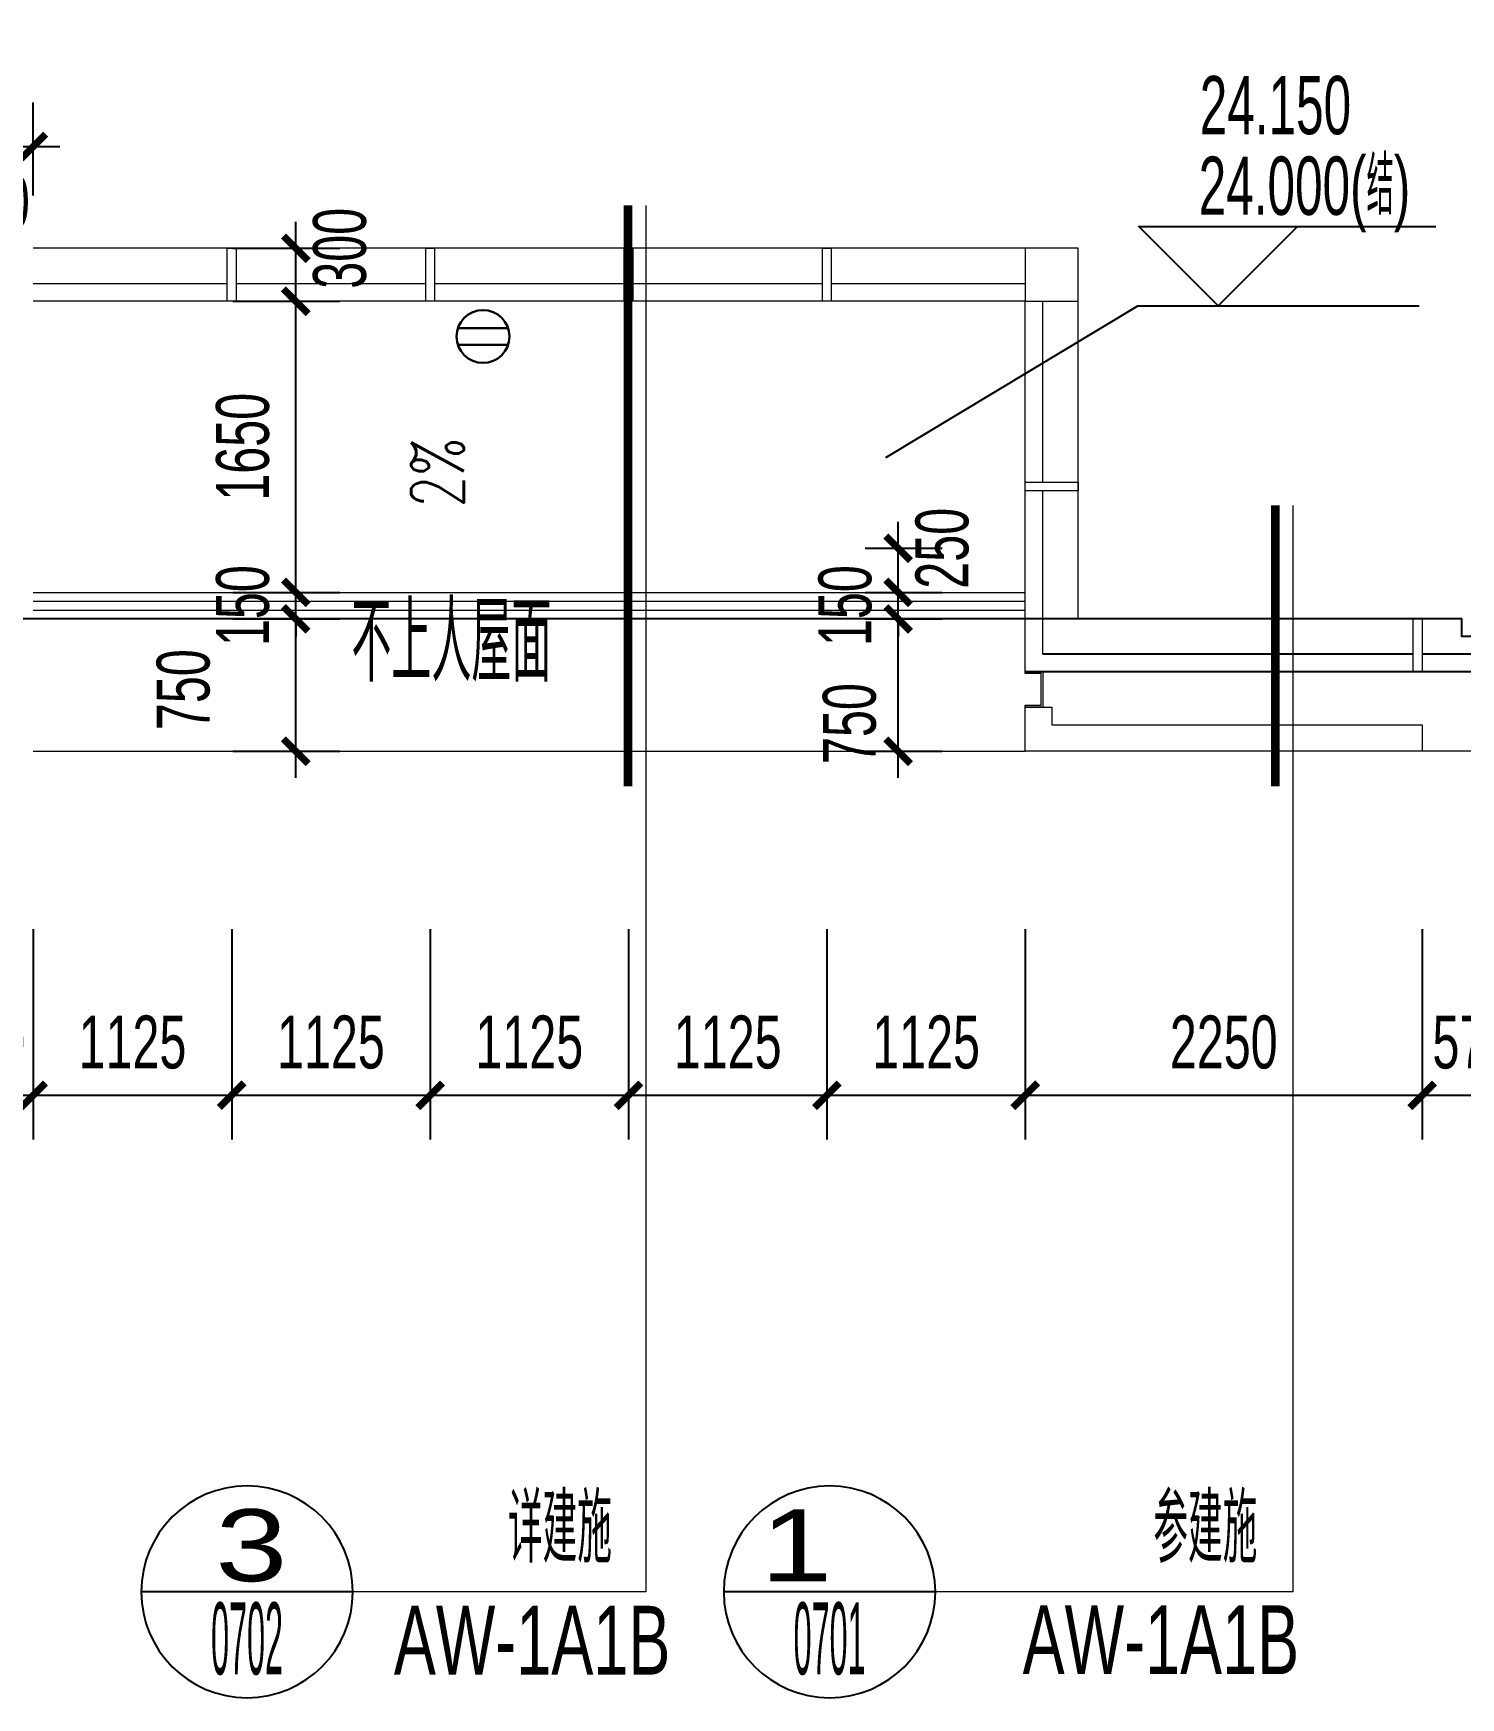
# Model space of a CAD drawing. Header units: millimetres. Extents: x 285006 to 3037698, y -2820855 to 192241.
# Drawn here: x 1031083 to 1039176, y -2819569 to -2810136 of the extents above; entities that cross this region are included whole.
import ezdxf
from ezdxf.enums import TextEntityAlignment as Align
from ezdxf.xclip import XClip

# ---------------------------------------------------------------- set-up
doc = ezdxf.new("R2010")
doc.units = ezdxf.units.MM
doc.header["$XCLIPFRAME"] = 2
doc.header["$PDMODE"] = 35
doc.header["$PDSIZE"] = -0.1
for name, color, linetype in [('___', 4, 'Continuous'), ('索引-1A1B-6F1$0$$0$PUB_SYMB_TEXT', 7, 'Continuous'), ('索引-1A1B-6F1$0$PUB_SYMB_TEXT', 7, 'Continuous')]:
    doc.layers.add(name, color=color, linetype=linetype)
for name, color, linetype, lineweight in [('DIM-1B-6F$0$A-ANNO-DIMS', 73, 'Continuous', 18), ('EXWALL-1B-6F$0$A-FLOR-UNDR', 11, 'Continuous', 18), ('EXWALL-1B-6F$0$A-SECT-MOLD1', 1, 'Continuous', 15), ('EXWALL-1B-6F$0$A-WALL-GLAZ', 142, 'Continuous', 18), ('EXWALL-1B-6F$0$A-WALL-STON', 31, 'Continuous', 18), ('IDEN-1AB-6F$0$A-ANNO-LEVL', 130, 'Continuous', 25), ('IDEN-1AB-6F$0$A-ANNO-TEXT', 7, 'Continuous', 25), ('IDEN-1AB-6F$0$A-FLOR-STRS', 13, 'Continuous', 18), ('IDEN-1AB-6F$0$A-ROOM-IDEN', 7, 'Continuous', 25), ('P-1B-屋面雨水斗（6层）$0$0LL-1', 50, 'Continuous', 30), ('WALL-1A1B-6F$0$A-FLOR-UNDR', 11, 'Continuous', 18), ('索引-1A1B-6F1$0$$0$A-ANNO-BREA', 13, 'Continuous', 18), ('索引-1A1B-6F1$0$$0$A-ANNO-SYMB', 4, 'Continuous', 25), ('索引-1A1B-6F1$0$$0$A-ANNO-TEXT', 7, 'Continuous', 25), ('索引-1A1B-6F1$0$A-ANNO-BREA', 13, 'Continuous', 18), ('索引-1A1B-6F1$0$A-ANNO-SYMB', 4, 'Continuous', 25), ('索引-1A1B-6F1$0$A-ANNO-TEXT', 7, 'Continuous', 25)]:
    doc.layers.add(name, color=color, linetype=linetype, lineweight=lineweight)
doc.styles.add('CCD_DIM', font='archs.shx', dxfattribs={"width": 0.7})
doc.styles.add('DIM-1B-6F$0$HYGB2014', font='hygbsz.shx', dxfattribs={"width": 0.7, "bigfont": 'hygbhz.shx'})
doc.styles.add('DIM-1B-6F$0$HYGB2014_T3', font='hygbsz.shx', dxfattribs={"width": 0.7, "bigfont": 'hygbhz.shx'})
doc.styles.add('IDEN-1AB-6F$0$_TCH_DIM', font='SIMPLEX', dxfattribs={"bigfont": 'GBCBIG'})
doc.styles.add('IDEN-1AB-6F$0$HYGB2014', font='hygbsz.shx', dxfattribs={"width": 0.7, "bigfont": 'hygbhz.shx'})
doc.styles.add('索引-1A1B-6F1$0$$0$COMP', font='COMPLEX.shx', dxfattribs={"bigfont": 'hztxt'})
doc.styles.add('索引-1A1B-6F1$0$$0$HYGB2014', font='hygbsz.shx', dxfattribs={"width": 0.7, "bigfont": 'hygbhz.shx'})
doc.styles.add('索引-1A1B-6F1$0$COMP', font='COMPLEX.shx', dxfattribs={"bigfont": 'hztxt'})
doc.styles.add('索引-1A1B-6F1$0$HYGB2014', font='hygbsz.shx', dxfattribs={"width": 0.7, "bigfont": 'hygbhz.shx'})
doc.dimstyles.new('DIM-1B-6F$0$DIMN', dxfattribs={"dimtxt": 300, "dimasz": 100, "dimexe": 250, "dimexo": 300, "dimgap": 0, "dimtad": 0, "dimdec": 0, "dimzin": 0, "dimdsep": 46, "dimtxsty": 'DIM-1B-6F$0$HYGB2014', "dimblk": 'DIM-1B-6F$0$_archtick', "dimcen": 0.09, "dimdle": 150, "dimclrt": 7, "dimazin": 0, "dimtfac": 1, "dimtdec": 0, "dimtix": 1, "dimtmove": 2, "dimatfit": 3, "dimfxl": 1, "dimtvp": 1, "dimtolj": 1, "dimtzin": 0, "dimarcsym": 0})
doc.dimstyles.new('DIM-1B-6F$0$DIMN$TCH&&100', dxfattribs={"dimtxt": 300, "dimasz": 100, "dimexe": 250, "dimexo": 300, "dimgap": 0, "dimtad": 0, "dimdec": 0, "dimzin": 0, "dimdsep": 46, "dimtxsty": 'DIM-1B-6F$0$HYGB2014_T3', "dimblk": 'DIM-1B-6F$0$_archtick', "dimcen": 0.09, "dimdle": 150, "dimclrt": 7, "dimazin": 0, "dimtfac": 1, "dimtdec": 0, "dimtix": 1, "dimtmove": 2, "dimatfit": 3, "dimfxl": 100, "dimtvp": 1, "dimtolj": 1, "dimtzin": 0, "dimarcsym": 0})

# ---------------------------------------------------------------- blocks, each defined once
blk = doc.blocks.new('结构留洞-1#AB-6F')
at = {"layer": 'Defpoints'}
blk.add_lwpolyline([(111050, -400), (102752.5, -400), (102752.5, -500), (102050, -500), (102050, -400), (93750, -400), (93750, -500), (93050, -500), (93050, -400), (84750, -400), (84750, -500), (84050, -500), (84050, -400), (75750, -400), (75750, -500), (75050, -500), (75050, -400), (66600, -400)], dxfattribs=at)
blk = doc.blocks.new('EXWALL-1B-6F')
at = {"layer": 'EXWALL-1B-6F$0$A-FLOR-UNDR'}
blk.add_lwpolyline([(98388935, 18746822.1), (98388935, 18746572.1), (98358310, 18746572.1)], dxfattribs=at)
at = {"layer": 'EXWALL-1B-6F$0$A-SECT-MOLD1'}
blk.add_lwpolyline([(98358310, 18746832.1), (98358400, 18746832.1), (98358400, 18747012.1), (98358310, 18747012.1), (98358310, 18747022.1), (98358410, 18747022.1), (98358410, 18746822.1), (98358310, 18746822.1)], close=True, dxfattribs=at)
at = {"layer": 'EXWALL-1B-6F$0$A-WALL-GLAZ'}
for p, q in [((98352685, 18749222.1), (98353785, 18749222.1)), ((98353835, 18749222.1), (98354910, 18749222.1)), ((98354960, 18749222.1), (98356035, 18749222.1)), ((98356085, 18749222.1), (98357160, 18749222.1)), ((98357210, 18749222.1), (98358310, 18749222.1)), ((98358310, 18747022.1), (98358310, 18749122.1)), ((98358410, 18748097.1), (98358410, 18749122.1)), ((98358610, 18747322.1), (98358610, 18749122.1)), ((98358410, 18747122.1), (98358410, 18748047.1)), ((98358610, 18747322.1), (98360772.5, 18747322.1))]:
    blk.add_line(p, q, dxfattribs=at)
at = {"layer": 'EXWALL-1B-6F$0$A-WALL-GLAZ', "lineweight": -3}
for p, q in [((98360510, 18747122.1), (98358410, 18747122.1)), ((98361685, 18747122.1), (98360560, 18747122.1)), ((98388635, 18747022.1), (98358310, 18747022.1))]:
    blk.add_line(p, q, dxfattribs=at)
at = {"layer": 'EXWALL-1B-6F$0$A-WALL-GLAZ'}
for points in [[(98358310, 18749422.1), (98352685, 18749422.1)], [(98358310, 18749122.1), (98352685, 18749122.1)]]:
    blk.add_lwpolyline(points, dxfattribs=at)
for points in [[(98353835, 18749122.1), (98353785, 18749122.1), (98353785, 18749422.1), (98353835, 18749422.1)], [(98354960, 18749122.1), (98354910, 18749122.1), (98354910, 18749422.1), (98354960, 18749422.1)], [(98356085, 18749122.1), (98356035, 18749122.1), (98356035, 18749422.1), (98356085, 18749422.1)], [(98357210, 18749122.1), (98357160, 18749122.1), (98357160, 18749422.1), (98357210, 18749422.1)], [(98358610, 18749122.1), (98358610, 18749422.1), (98358310, 18749422.1), (98358310, 18749122.1)], [(98358610, 18748097.1), (98358610, 18748047.1), (98358310, 18748047.1), (98358310, 18748097.1)], [(98360560, 18747022.1), (98360510, 18747022.1), (98360510, 18747322.1), (98360560, 18747322.1)]]:
    blk.add_lwpolyline(points, close=True, dxfattribs=at)
at = {"layer": 'EXWALL-1B-6F$0$A-WALL-STON'}
blk.add_line((98358460, 18746722.1), (98360560, 18746722.1), dxfattribs=at)
for points in [[(98360560, 18746722.1), (98360560, 18746572.1), (98358310, 18746572.1), (98358310, 18746822.1)], [(98358310, 18746822.1), (98358460, 18746822.1), (98358460, 18746722.1)]]:
    blk.add_lwpolyline(points, dxfattribs=at)
blk = doc.blocks.new('DIM-1B-6F$0$_archtick')
at = {"const_width": 0.4}
blk.add_lwpolyline([(-0.7, -0.7), (0.7, 0.7)], dxfattribs=at)
blk = doc.blocks.new('*D1507')
at = {"layer": 'Defpoints', "color": 0, "transparency": 16777216}
for p in [(1035500, -2813454.7), (1035986.8, -2813454.7), (1035500, -2814204.7)]:
    blk.add_point(p, dxfattribs=at)
at = {"layer": 'DIM-1B-6F$0$A-ANNO-DIMS', "color": 0, "lineweight": -2, "transparency": 16777216}
for p, q in [((1035986.8, -2814354.7), (1035986.8, -2813304.7)), ((1035800, -2813454.7), (1036236.8, -2813454.7)), ((1035800, -2814204.7), (1036236.8, -2814204.7))]:
    blk.add_line(p, q, dxfattribs=at)
at = {"layer": 'DIM-1B-6F$0$A-ANNO-DIMS', "color": 0, "lineweight": -2, "transparency": 16777216, "xscale": 100, "yscale": 100, "zscale": 100}
for p, rotation in [((1035986.8, -2813454.7), 90), ((1035986.8, -2814204.7), 270)]:
    blk.add_blockref('DIM-1B-6F$0$_archtick', p, dxfattribs=dict(at, rotation=rotation))
at = {"layer": 'DIM-1B-6F$0$A-ANNO-DIMS', "color": 7, "transparency": 16777216, "insert": (1035711.8, -2814048), "char_height": 300, "attachment_point": 5, "rotation": 90, "style": 'DIM-1B-6F$0$HYGB2014'}
blk.add_mtext('\\A1;750', dxfattribs=at)
blk = doc.blocks.new('*D1508')
at = {"layer": 'Defpoints', "color": 0, "transparency": 16777216}
for p in [(1035500, -2813304.7), (1035986.8, -2813304.7), (1035500, -2813454.7)]:
    blk.add_point(p, dxfattribs=at)
at = {"layer": 'DIM-1B-6F$0$A-ANNO-DIMS', "color": 0, "lineweight": -2, "transparency": 16777216}
for p, q in [((1035986.8, -2813304.7), (1035986.8, -2813204.7)), ((1035800, -2813304.7), (1036236.8, -2813304.7)), ((1035986.8, -2813454.7), (1035986.8, -2813304.7)), ((1035800, -2813454.7), (1036236.8, -2813454.7)), ((1035986.8, -2813454.7), (1035986.8, -2813554.7))]:
    blk.add_line(p, q, dxfattribs=at)
at = {"layer": 'DIM-1B-6F$0$A-ANNO-DIMS', "color": 0, "lineweight": -2, "transparency": 16777216, "xscale": 100, "yscale": 100, "zscale": 100}
for p, rotation in [((1035986.8, -2813304.7), 270), ((1035986.8, -2813454.7), 90)]:
    blk.add_blockref('DIM-1B-6F$0$_archtick', p, dxfattribs=dict(at, rotation=rotation))
at = {"layer": 'DIM-1B-6F$0$A-ANNO-DIMS', "color": 7, "transparency": 16777216, "insert": (1035686.8, -2813379.7), "char_height": 300, "attachment_point": 5, "rotation": 90, "style": 'DIM-1B-6F$0$HYGB2014'}
blk.add_mtext('\\A1;150', dxfattribs=at)
blk = doc.blocks.new('*D1509')
at = {"layer": 'Defpoints', "color": 0, "transparency": 16777216}
for p in [(1035500, -2813054.7), (1035986.8, -2813054.7), (1035500, -2813304.7)]:
    blk.add_point(p, dxfattribs=at)
at = {"layer": 'DIM-1B-6F$0$A-ANNO-DIMS', "color": 0, "lineweight": -2, "transparency": 16777216}
for p, q in [((1035986.8, -2813454.7), (1035986.8, -2812904.7)), ((1035800, -2813054.7), (1036236.8, -2813054.7)), ((1035800, -2813304.7), (1036236.8, -2813304.7))]:
    blk.add_line(p, q, dxfattribs=at)
at = {"layer": 'DIM-1B-6F$0$A-ANNO-DIMS', "color": 0, "lineweight": -2, "transparency": 16777216, "xscale": 100, "yscale": 100, "zscale": 100}
for p, rotation in [((1035986.8, -2813054.7), 90), ((1035986.8, -2813304.7), 270)]:
    blk.add_blockref('DIM-1B-6F$0$_archtick', p, dxfattribs=dict(at, rotation=rotation))
at = {"layer": 'DIM-1B-6F$0$A-ANNO-DIMS', "color": 7, "transparency": 16777216, "insert": (1036236.8, -2813054.7), "char_height": 300, "attachment_point": 5, "rotation": 90, "style": 'DIM-1B-6F$0$HYGB2014'}
blk.add_mtext('\\A1;250', dxfattribs=at)
blk = doc.blocks.new('*D1527')
at = {"layer": 'Defpoints', "color": 0, "transparency": 16777216}
for p in [(1030532.7, -2814913.1), (1031082.7, -2814913.1), (1031082.7, -2816154.7)]:
    blk.add_point(p, dxfattribs=at)
at = {"layer": 'DIM-1B-6F$0$A-ANNO-DIMS', "color": 0, "lineweight": -2, "transparency": 16777216}
for p, q in [((1030532.7, -2815213.1), (1030532.7, -2816404.7)), ((1031082.7, -2815213.1), (1031082.7, -2816404.7)), ((1030382.7, -2816154.7), (1031232.7, -2816154.7))]:
    blk.add_line(p, q, dxfattribs=at)
at = {"layer": 'DIM-1B-6F$0$A-ANNO-DIMS', "color": 0, "lineweight": -2, "transparency": 16777216, "xscale": 100, "yscale": 100, "zscale": 100, "rotation": 180}
blk.add_blockref('DIM-1B-6F$0$_archtick', (1030532.7, -2816154.7), dxfattribs=at)
at = {"layer": 'DIM-1B-6F$0$A-ANNO-DIMS', "color": 0, "lineweight": -2, "transparency": 16777216, "xscale": 100, "yscale": 100, "zscale": 100}
blk.add_blockref('DIM-1B-6F$0$_archtick', (1031082.7, -2816154.7), dxfattribs=at)
at = {"layer": 'DIM-1B-6F$0$A-ANNO-DIMS', "color": 7, "transparency": 16777216, "insert": (1030807.7, -2815854.7), "char_height": 300, "attachment_point": 5, "style": 'DIM-1B-6F$0$HYGB2014'}
blk.add_mtext('\\A1;550', dxfattribs=at)
blk = doc.blocks.new('*D1528')
at = {"layer": 'Defpoints', "color": 0, "transparency": 16777216}
for p in [(1036707.7, -2814913.1), (1038957.7, -2814913.1), (1038957.7, -2816154.7)]:
    blk.add_point(p, dxfattribs=at)
at = {"layer": 'DIM-1B-6F$0$A-ANNO-DIMS', "color": 0, "lineweight": -2, "transparency": 16777216}
for p, q in [((1036707.7, -2815213.1), (1036707.7, -2816404.7)), ((1038957.7, -2815213.1), (1038957.7, -2816404.7)), ((1036557.7, -2816154.7), (1039107.7, -2816154.7))]:
    blk.add_line(p, q, dxfattribs=at)
at = {"layer": 'DIM-1B-6F$0$A-ANNO-DIMS', "color": 0, "lineweight": -2, "transparency": 16777216, "xscale": 100, "yscale": 100, "zscale": 100, "rotation": 180}
blk.add_blockref('DIM-1B-6F$0$_archtick', (1036707.7, -2816154.7), dxfattribs=at)
at = {"layer": 'DIM-1B-6F$0$A-ANNO-DIMS', "color": 0, "lineweight": -2, "transparency": 16777216, "xscale": 100, "yscale": 100, "zscale": 100}
blk.add_blockref('DIM-1B-6F$0$_archtick', (1038957.7, -2816154.7), dxfattribs=at)
at = {"layer": 'DIM-1B-6F$0$A-ANNO-DIMS', "color": 7, "transparency": 16777216, "insert": (1037832.7, -2815854.7), "char_height": 300, "attachment_point": 5, "style": 'DIM-1B-6F$0$HYGB2014'}
blk.add_mtext('\\A1;2250', dxfattribs=at)
blk = doc.blocks.new('*D1529')
at = {"layer": 'Defpoints', "color": 0, "transparency": 16777216}
for p in [(1038957.7, -2814913.1), (1039532.7, -2814913.1), (1039532.7, -2816154.7)]:
    blk.add_point(p, dxfattribs=at)
at = {"layer": 'DIM-1B-6F$0$A-ANNO-DIMS', "color": 0, "lineweight": -2, "transparency": 16777216}
for p, q in [((1038957.7, -2815213.1), (1038957.7, -2816404.7)), ((1039532.7, -2815213.1), (1039532.7, -2816404.7)), ((1038807.7, -2816154.7), (1039682.7, -2816154.7))]:
    blk.add_line(p, q, dxfattribs=at)
at = {"layer": 'DIM-1B-6F$0$A-ANNO-DIMS', "color": 0, "lineweight": -2, "transparency": 16777216, "xscale": 100, "yscale": 100, "zscale": 100, "rotation": 180}
blk.add_blockref('DIM-1B-6F$0$_archtick', (1038957.7, -2816154.7), dxfattribs=at)
at = {"layer": 'DIM-1B-6F$0$A-ANNO-DIMS', "color": 0, "lineweight": -2, "transparency": 16777216, "xscale": 100, "yscale": 100, "zscale": 100}
blk.add_blockref('DIM-1B-6F$0$_archtick', (1039532.7, -2816154.7), dxfattribs=at)
at = {"layer": 'DIM-1B-6F$0$A-ANNO-DIMS', "color": 7, "transparency": 16777216, "insert": (1039245.2, -2815854.7), "char_height": 300, "attachment_point": 5, "style": 'DIM-1B-6F$0$HYGB2014'}
blk.add_mtext('\\A1;575', dxfattribs=at)
blk = doc.blocks.new('CCD_Dimension_Tick')
at = {"color": 0, "linetype": 'ByBlock'}
for p, q in [((-1.091, 0), (0, 0)), ((0, 0), (1.091, 0))]:
    blk.add_line(p, q, dxfattribs=at)
at = {"color": 0, "linetype": 'Continuous', "const_width": 0.608}
blk.add_lwpolyline([(-0.61, -0.61), (0.61, 0.61)], dxfattribs=at)
blk = doc.blocks.new('*D1549')
at = {"layer": '___', "color": 44, "lineweight": -2, "transparency": 16777216}
for p, q in [((858778.8, -1074646.6), (858778.8, -1074958.5)), ((859505.8, -1074646.6), (859505.8, -1074958.5)), ((858878.8, -1074808.5), (859405.8, -1074808.5))]:
    blk.add_line(p, q, dxfattribs=at)
at = {"layer": 'Defpoints', "color": 0, "transparency": 16777216}
for p in [(858778.8, -1074496.6, 0), (859505.8, -1074496.6, 0), (859505.8, -1074808.5), (1058082.7, -2814913.1), (1059207.7, -2814913.1), (1059207.7, -2816154.7)]:
    blk.add_point(p, dxfattribs=at)
at = {"layer": 'DIM-1B-6F$0$A-ANNO-DIMS', "color": 0, "lineweight": -2, "transparency": 16777216}
for p, q in [((1058082.7, -2815213.1), (1058082.7, -2816404.7)), ((1059207.7, -2815213.1), (1059207.7, -2816404.7)), ((1057932.7, -2816154.7), (1059357.7, -2816154.7))]:
    blk.add_line(p, q, dxfattribs=at)
at = {"layer": '___', "color": 44, "lineweight": -2, "transparency": 16777216, "xscale": 100, "yscale": 100, "zscale": 100}
for p, rotation in [((858778.8, -1074808.5), 180.0002028373054), ((859505.8, -1074808.5), 0.0002028373054437641)]:
    blk.add_blockref('CCD_Dimension_Tick', p, dxfattribs=dict(at, rotation=rotation))
at = {"layer": 'DIM-1B-6F$0$A-ANNO-DIMS', "color": 0, "lineweight": -2, "transparency": 16777216, "xscale": 100, "yscale": 100, "zscale": 100, "rotation": 180}
blk.add_blockref('DIM-1B-6F$0$_archtick', (1058082.7, -2816154.7), dxfattribs=at)
at = {"layer": 'DIM-1B-6F$0$A-ANNO-DIMS', "color": 0, "lineweight": -2, "transparency": 16777216, "xscale": 100, "yscale": 100, "zscale": 100}
blk.add_blockref('DIM-1B-6F$0$_archtick', (1059207.7, -2816154.7), dxfattribs=at)
at = {"layer": '___', "color": 50, "transparency": 16777216, "insert": (859142.3, -1074673.5), "char_height": 150, "attachment_point": 5, "rotation": 0.0002, "style": 'CCD_DIM'}
blk.add_mtext('\\A1;725', dxfattribs=at)
at = {"layer": 'DIM-1B-6F$0$A-ANNO-DIMS', "color": 7, "transparency": 16777216, "insert": (1058645.2, -2815854.7), "char_height": 300, "attachment_point": 5, "style": 'DIM-1B-6F$0$HYGB2014'}
blk.add_mtext('\\A1;1125', dxfattribs=at)
blk = doc.blocks.new('*D1550')
at = {"layer": '___', "color": 44, "lineweight": -2, "transparency": 16777216}
for p, q in [((854266.3, -1074646.6), (854266.3, -1075059.3)), ((856570.5, -1074646.6), (856570.5, -1075059.3)), ((856470.5, -1074909.3), (854366.3, -1074909.3))]:
    blk.add_line(p, q, dxfattribs=at)
at = {"layer": 'Defpoints', "color": 0, "transparency": 16777216}
for p in [(854266.3, -1074496.6, 0), (856570.5, -1074496.6, 0), (854266.3, -1074909.3), (1059207.7, -2814913.1), (1060332.7, -2814913.1), (1060332.7, -2816154.7)]:
    blk.add_point(p, dxfattribs=at)
at = {"layer": 'DIM-1B-6F$0$A-ANNO-DIMS', "color": 0, "lineweight": -2, "transparency": 16777216}
for p, q in [((1059207.7, -2815213.1), (1059207.7, -2816404.7)), ((1060332.7, -2815213.1), (1060332.7, -2816404.7)), ((1059057.7, -2816154.7), (1060482.7, -2816154.7))]:
    blk.add_line(p, q, dxfattribs=at)
at = {"layer": '___', "color": 44, "lineweight": -2, "transparency": 16777216, "xscale": 100, "yscale": 100, "zscale": 100, "rotation": 180}
blk.add_blockref('CCD_Dimension_Tick', (854266.3, -1074909.3), dxfattribs=at)
at = {"layer": '___', "color": 44, "lineweight": -2, "transparency": 16777216, "xscale": 100, "yscale": 100, "zscale": 100}
blk.add_blockref('CCD_Dimension_Tick', (856570.5, -1074909.3), dxfattribs=at)
at = {"layer": 'DIM-1B-6F$0$A-ANNO-DIMS', "color": 0, "lineweight": -2, "transparency": 16777216, "xscale": 100, "yscale": 100, "zscale": 100, "rotation": 180}
blk.add_blockref('DIM-1B-6F$0$_archtick', (1059207.7, -2816154.7), dxfattribs=at)
at = {"layer": 'DIM-1B-6F$0$A-ANNO-DIMS', "color": 0, "lineweight": -2, "transparency": 16777216, "xscale": 100, "yscale": 100, "zscale": 100}
blk.add_blockref('DIM-1B-6F$0$_archtick', (1060332.7, -2816154.7), dxfattribs=at)
at = {"layer": '___', "color": 50, "transparency": 16777216, "insert": (855418.4, -1074774.3), "char_height": 150, "attachment_point": 5, "style": 'CCD_DIM'}
blk.add_mtext('\\A1;2305', dxfattribs=at)
at = {"layer": 'DIM-1B-6F$0$A-ANNO-DIMS', "color": 7, "transparency": 16777216, "insert": (1059770.2, -2815854.7), "char_height": 300, "attachment_point": 5, "style": 'DIM-1B-6F$0$HYGB2014'}
blk.add_mtext('\\A1;1125', dxfattribs=at)
blk = doc.blocks.new('*D1551')
at = {"layer": '___', "color": 44, "lineweight": -2, "transparency": 16777216}
for p, q in [((855943.4, -1074646.6), (855943.4, -1074804.1)), ((856043.4, -1074654.1), (856470.5, -1074654.1)), ((856570.5, -1074646.6), (856570.5, -1074804.1))]:
    blk.add_line(p, q, dxfattribs=at)
at = {"layer": 'Defpoints', "color": 0, "transparency": 16777216}
for p in [(855943.4, -1074496.6, 0), (856570.5, -1074496.6, 0), (856570.5, -1074654.1), (1060332.7, -2814913.1), (1061457.7, -2814913.1), (1061457.7, -2816154.7)]:
    blk.add_point(p, dxfattribs=at)
at = {"layer": 'DIM-1B-6F$0$A-ANNO-DIMS', "color": 0, "lineweight": -2, "transparency": 16777216}
for p, q in [((1060332.7, -2815213.1), (1060332.7, -2816404.7)), ((1061457.7, -2815213.1), (1061457.7, -2816404.7)), ((1060182.7, -2816154.7), (1061607.7, -2816154.7))]:
    blk.add_line(p, q, dxfattribs=at)
at = {"layer": '___', "color": 44, "lineweight": -2, "transparency": 16777216, "xscale": 100, "yscale": 100, "zscale": 100, "rotation": 180}
blk.add_blockref('CCD_Dimension_Tick', (855943.4, -1074654.1), dxfattribs=at)
at = {"layer": '___', "color": 44, "lineweight": -2, "transparency": 16777216, "xscale": 100, "yscale": 100, "zscale": 100}
blk.add_blockref('CCD_Dimension_Tick', (856570.5, -1074654.1), dxfattribs=at)
at = {"layer": 'DIM-1B-6F$0$A-ANNO-DIMS', "color": 0, "lineweight": -2, "transparency": 16777216, "xscale": 100, "yscale": 100, "zscale": 100, "rotation": 180}
blk.add_blockref('DIM-1B-6F$0$_archtick', (1060332.7, -2816154.7), dxfattribs=at)
at = {"layer": 'DIM-1B-6F$0$A-ANNO-DIMS', "color": 0, "lineweight": -2, "transparency": 16777216, "xscale": 100, "yscale": 100, "zscale": 100}
blk.add_blockref('DIM-1B-6F$0$_archtick', (1061457.7, -2816154.7), dxfattribs=at)
at = {"layer": '___', "color": 50, "transparency": 16777216, "insert": (856256.9, -1074519.1), "char_height": 150, "attachment_point": 5, "style": 'CCD_DIM'}
blk.add_mtext('\\A1;625', dxfattribs=at)
at = {"layer": 'DIM-1B-6F$0$A-ANNO-DIMS', "color": 7, "transparency": 16777216, "insert": (1060895.2, -2815854.7), "char_height": 300, "attachment_point": 5, "style": 'DIM-1B-6F$0$HYGB2014'}
blk.add_mtext('\\A1;1125', dxfattribs=at)
blk = doc.blocks.new('*D1432')
at = {"layer": 'Defpoints', "color": 0, "transparency": 16777216}
for p in [(1031915.1, -2811654.7), (1032571.1, -2811654.7), (1031915.1, -2813304.7)]:
    blk.add_point(p, dxfattribs=at)
at = {"layer": 'DIM-1B-6F$0$A-ANNO-DIMS', "color": 0, "lineweight": -2, "transparency": 16777216}
for p, q in [((1032571.1, -2813454.7), (1032571.1, -2811504.7)), ((1032215.1, -2811654.7), (1032821.1, -2811654.7)), ((1032215.1, -2813304.7), (1032821.1, -2813304.7))]:
    blk.add_line(p, q, dxfattribs=at)
at = {"layer": 'DIM-1B-6F$0$A-ANNO-DIMS', "color": 0, "lineweight": -2, "transparency": 16777216, "xscale": 100, "yscale": 100, "zscale": 100}
for p, rotation in [((1032571.1, -2811654.7), 90), ((1032571.1, -2813304.7), 270)]:
    blk.add_blockref('DIM-1B-6F$0$_archtick', p, dxfattribs=dict(at, rotation=rotation))
at = {"layer": 'DIM-1B-6F$0$A-ANNO-DIMS', "color": 7, "transparency": 16777216, "insert": (1032271.1, -2812479.7), "char_height": 300, "attachment_point": 5, "rotation": 90, "style": 'DIM-1B-6F$0$HYGB2014'}
blk.add_mtext('\\A1;1650', dxfattribs=at)
blk = doc.blocks.new('*D1433')
at = {"layer": 'Defpoints', "color": 0, "transparency": 16777216}
for p in [(1031915.1, -2811354.7), (1032571.1, -2811354.7), (1031915.1, -2811654.7)]:
    blk.add_point(p, dxfattribs=at)
at = {"layer": 'DIM-1B-6F$0$A-ANNO-DIMS', "color": 0, "lineweight": -2, "transparency": 16777216}
for p, q in [((1032571.1, -2811804.7), (1032571.1, -2811204.7)), ((1032215.1, -2811354.7), (1032821.1, -2811354.7)), ((1032215.1, -2811654.7), (1032821.1, -2811654.7))]:
    blk.add_line(p, q, dxfattribs=at)
at = {"layer": 'DIM-1B-6F$0$A-ANNO-DIMS', "color": 0, "lineweight": -2, "transparency": 16777216, "xscale": 100, "yscale": 100, "zscale": 100}
for p, rotation in [((1032571.1, -2811354.7), 90), ((1032571.1, -2811654.7), 270)]:
    blk.add_blockref('DIM-1B-6F$0$_archtick', p, dxfattribs=dict(at, rotation=rotation))
at = {"layer": 'DIM-1B-6F$0$A-ANNO-DIMS', "color": 7, "transparency": 16777216, "insert": (1032821.1, -2811354.7), "char_height": 300, "attachment_point": 5, "rotation": 90, "style": 'DIM-1B-6F$0$HYGB2014'}
blk.add_mtext('\\A1;300', dxfattribs=at)
blk = doc.blocks.new('*D1434')
at = {"layer": 'Defpoints', "color": 0, "transparency": 16777216}
for p in [(1031082.7, -2810777.6), (1030782.7, -2811354.7), (1031082.7, -2811354.7)]:
    blk.add_point(p, dxfattribs=at)
at = {"layer": 'DIM-1B-6F$0$A-ANNO-DIMS', "color": 0, "lineweight": -2, "transparency": 16777216}
for p, q in [((1030782.7, -2811054.7), (1030782.7, -2810527.6)), ((1031082.7, -2811054.7), (1031082.7, -2810527.6)), ((1030632.7, -2810777.6), (1031232.7, -2810777.6))]:
    blk.add_line(p, q, dxfattribs=at)
at = {"layer": 'DIM-1B-6F$0$A-ANNO-DIMS', "color": 0, "lineweight": -2, "transparency": 16777216, "xscale": 100, "yscale": 100, "zscale": 100, "rotation": 180}
blk.add_blockref('DIM-1B-6F$0$_archtick', (1030782.7, -2810777.6), dxfattribs=at)
at = {"layer": 'DIM-1B-6F$0$A-ANNO-DIMS', "color": 0, "lineweight": -2, "transparency": 16777216, "xscale": 100, "yscale": 100, "zscale": 100}
blk.add_blockref('DIM-1B-6F$0$_archtick', (1031082.7, -2810777.6), dxfattribs=at)
at = {"layer": 'DIM-1B-6F$0$A-ANNO-DIMS', "color": 7, "transparency": 16777216, "insert": (1030833.9, -2811092.8), "char_height": 300, "attachment_point": 5, "style": 'DIM-1B-6F$0$HYGB2014'}
blk.add_mtext('\\A1;300', dxfattribs=at)
blk = doc.blocks.new('*D1478')
at = {"layer": 'Defpoints', "color": 0, "transparency": 16777216}
for p in [(1031082.7, -2814913.1), (1032207.7, -2814913.1), (1032207.7, -2816154.7)]:
    blk.add_point(p, dxfattribs=at)
at = {"layer": 'DIM-1B-6F$0$A-ANNO-DIMS', "color": 0, "lineweight": -2, "transparency": 16777216}
for p, q in [((1031082.7, -2815213.1), (1031082.7, -2816404.7)), ((1032207.7, -2815213.1), (1032207.7, -2816404.7)), ((1030932.7, -2816154.7), (1032357.7, -2816154.7))]:
    blk.add_line(p, q, dxfattribs=at)
at = {"layer": 'DIM-1B-6F$0$A-ANNO-DIMS', "color": 0, "lineweight": -2, "transparency": 16777216, "xscale": 100, "yscale": 100, "zscale": 100, "rotation": 180}
blk.add_blockref('DIM-1B-6F$0$_archtick', (1031082.7, -2816154.7), dxfattribs=at)
at = {"layer": 'DIM-1B-6F$0$A-ANNO-DIMS', "color": 0, "lineweight": -2, "transparency": 16777216, "xscale": 100, "yscale": 100, "zscale": 100}
blk.add_blockref('DIM-1B-6F$0$_archtick', (1032207.7, -2816154.7), dxfattribs=at)
at = {"layer": 'DIM-1B-6F$0$A-ANNO-DIMS', "color": 7, "transparency": 16777216, "insert": (1031645.2, -2815854.7), "char_height": 300, "attachment_point": 5, "style": 'DIM-1B-6F$0$HYGB2014'}
blk.add_mtext('\\A1;1125', dxfattribs=at)
blk = doc.blocks.new('*D1479')
at = {"layer": 'Defpoints', "color": 0, "transparency": 16777216}
for p in [(1032207.7, -2814913.1), (1033332.7, -2814913.1), (1033332.7, -2816154.7)]:
    blk.add_point(p, dxfattribs=at)
at = {"layer": 'DIM-1B-6F$0$A-ANNO-DIMS', "color": 0, "lineweight": -2, "transparency": 16777216}
for p, q in [((1032207.7, -2815213.1), (1032207.7, -2816404.7)), ((1033332.7, -2815213.1), (1033332.7, -2816404.7)), ((1032057.7, -2816154.7), (1033482.7, -2816154.7))]:
    blk.add_line(p, q, dxfattribs=at)
at = {"layer": 'DIM-1B-6F$0$A-ANNO-DIMS', "color": 0, "lineweight": -2, "transparency": 16777216, "xscale": 100, "yscale": 100, "zscale": 100, "rotation": 180}
blk.add_blockref('DIM-1B-6F$0$_archtick', (1032207.7, -2816154.7), dxfattribs=at)
at = {"layer": 'DIM-1B-6F$0$A-ANNO-DIMS', "color": 0, "lineweight": -2, "transparency": 16777216, "xscale": 100, "yscale": 100, "zscale": 100}
blk.add_blockref('DIM-1B-6F$0$_archtick', (1033332.7, -2816154.7), dxfattribs=at)
at = {"layer": 'DIM-1B-6F$0$A-ANNO-DIMS', "color": 7, "transparency": 16777216, "insert": (1032770.2, -2815854.7), "char_height": 300, "attachment_point": 5, "style": 'DIM-1B-6F$0$HYGB2014'}
blk.add_mtext('\\A1;1125', dxfattribs=at)
blk = doc.blocks.new('*D1480')
at = {"layer": 'Defpoints', "color": 0, "transparency": 16777216}
for p in [(1033332.7, -2814913.1), (1034457.7, -2814913.1), (1034457.7, -2816154.7)]:
    blk.add_point(p, dxfattribs=at)
at = {"layer": 'DIM-1B-6F$0$A-ANNO-DIMS', "color": 0, "lineweight": -2, "transparency": 16777216}
for p, q in [((1033332.7, -2815213.1), (1033332.7, -2816404.7)), ((1034457.7, -2815213.1), (1034457.7, -2816404.7)), ((1033182.7, -2816154.7), (1034607.7, -2816154.7))]:
    blk.add_line(p, q, dxfattribs=at)
at = {"layer": 'DIM-1B-6F$0$A-ANNO-DIMS', "color": 0, "lineweight": -2, "transparency": 16777216, "xscale": 100, "yscale": 100, "zscale": 100, "rotation": 180}
blk.add_blockref('DIM-1B-6F$0$_archtick', (1033332.7, -2816154.7), dxfattribs=at)
at = {"layer": 'DIM-1B-6F$0$A-ANNO-DIMS', "color": 0, "lineweight": -2, "transparency": 16777216, "xscale": 100, "yscale": 100, "zscale": 100}
blk.add_blockref('DIM-1B-6F$0$_archtick', (1034457.7, -2816154.7), dxfattribs=at)
at = {"layer": 'DIM-1B-6F$0$A-ANNO-DIMS', "color": 7, "transparency": 16777216, "insert": (1033895.2, -2815854.7), "char_height": 300, "attachment_point": 5, "style": 'DIM-1B-6F$0$HYGB2014'}
blk.add_mtext('\\A1;1125', dxfattribs=at)
blk = doc.blocks.new('*D1481')
at = {"layer": 'Defpoints', "color": 0, "transparency": 16777216}
for p in [(1034457.7, -2814913.1), (1035582.7, -2814913.1), (1035582.7, -2816154.7)]:
    blk.add_point(p, dxfattribs=at)
at = {"layer": 'DIM-1B-6F$0$A-ANNO-DIMS', "color": 0, "lineweight": -2, "transparency": 16777216}
for p, q in [((1034457.7, -2815213.1), (1034457.7, -2816404.7)), ((1035582.7, -2815213.1), (1035582.7, -2816404.7)), ((1034307.7, -2816154.7), (1035732.7, -2816154.7))]:
    blk.add_line(p, q, dxfattribs=at)
at = {"layer": 'DIM-1B-6F$0$A-ANNO-DIMS', "color": 0, "lineweight": -2, "transparency": 16777216, "xscale": 100, "yscale": 100, "zscale": 100, "rotation": 180}
blk.add_blockref('DIM-1B-6F$0$_archtick', (1034457.7, -2816154.7), dxfattribs=at)
at = {"layer": 'DIM-1B-6F$0$A-ANNO-DIMS', "color": 0, "lineweight": -2, "transparency": 16777216, "xscale": 100, "yscale": 100, "zscale": 100}
blk.add_blockref('DIM-1B-6F$0$_archtick', (1035582.7, -2816154.7), dxfattribs=at)
at = {"layer": 'DIM-1B-6F$0$A-ANNO-DIMS', "color": 7, "transparency": 16777216, "insert": (1035020.2, -2815854.7), "char_height": 300, "attachment_point": 5, "style": 'DIM-1B-6F$0$HYGB2014'}
blk.add_mtext('\\A1;1125', dxfattribs=at)
blk = doc.blocks.new('*D1482')
at = {"layer": 'Defpoints', "color": 0, "transparency": 16777216}
for p in [(1035582.7, -2814913.1), (1036707.7, -2814913.1), (1036707.7, -2816154.7)]:
    blk.add_point(p, dxfattribs=at)
at = {"layer": 'DIM-1B-6F$0$A-ANNO-DIMS', "color": 0, "lineweight": -2, "transparency": 16777216}
for p, q in [((1035582.7, -2815213.1), (1035582.7, -2816404.7)), ((1036707.7, -2815213.1), (1036707.7, -2816404.7)), ((1035432.7, -2816154.7), (1036857.7, -2816154.7))]:
    blk.add_line(p, q, dxfattribs=at)
at = {"layer": 'DIM-1B-6F$0$A-ANNO-DIMS', "color": 0, "lineweight": -2, "transparency": 16777216, "xscale": 100, "yscale": 100, "zscale": 100, "rotation": 180}
blk.add_blockref('DIM-1B-6F$0$_archtick', (1035582.7, -2816154.7), dxfattribs=at)
at = {"layer": 'DIM-1B-6F$0$A-ANNO-DIMS', "color": 0, "lineweight": -2, "transparency": 16777216, "xscale": 100, "yscale": 100, "zscale": 100}
blk.add_blockref('DIM-1B-6F$0$_archtick', (1036707.7, -2816154.7), dxfattribs=at)
at = {"layer": 'DIM-1B-6F$0$A-ANNO-DIMS', "color": 7, "transparency": 16777216, "insert": (1036145.2, -2815854.7), "char_height": 300, "attachment_point": 5, "style": 'DIM-1B-6F$0$HYGB2014'}
blk.add_mtext('\\A1;1125', dxfattribs=at)
blk = doc.blocks.new('*D1493')
at = {"layer": 'Defpoints', "color": 0, "transparency": 16777216}
for p in [(1031915.1, -2813454.7), (1032571.1, -2813454.7), (1031915.1, -2814204.7)]:
    blk.add_point(p, dxfattribs=at)
at = {"layer": 'DIM-1B-6F$0$A-ANNO-DIMS', "color": 0, "lineweight": -2, "transparency": 16777216}
for p, q in [((1032571.1, -2814354.7), (1032571.1, -2813304.7)), ((1032215.1, -2813454.7), (1032821.1, -2813454.7)), ((1032215.1, -2814204.7), (1032821.1, -2814204.7))]:
    blk.add_line(p, q, dxfattribs=at)
at = {"layer": 'DIM-1B-6F$0$A-ANNO-DIMS', "color": 0, "lineweight": -2, "transparency": 16777216, "xscale": 100, "yscale": 100, "zscale": 100}
for p, rotation in [((1032571.1, -2813454.7), 90), ((1032571.1, -2814204.7), 270)]:
    blk.add_blockref('DIM-1B-6F$0$_archtick', p, dxfattribs=dict(at, rotation=rotation))
at = {"layer": 'DIM-1B-6F$0$A-ANNO-DIMS', "color": 7, "transparency": 16777216, "insert": (1031934.2, -2813855.9), "char_height": 300, "attachment_point": 5, "rotation": 90, "style": 'DIM-1B-6F$0$HYGB2014_T3'}
blk.add_mtext('\\A1;750', dxfattribs=at)
blk = doc.blocks.new('*D1494')
at = {"layer": 'Defpoints', "color": 0, "transparency": 16777216}
for p in [(1031915.1, -2813304.7), (1032571.1, -2813304.7), (1031915.1, -2813454.7)]:
    blk.add_point(p, dxfattribs=at)
at = {"layer": 'DIM-1B-6F$0$A-ANNO-DIMS', "color": 0, "lineweight": -2, "transparency": 16777216}
for p, q in [((1032571.1, -2813304.7), (1032571.1, -2813204.7)), ((1032215.1, -2813304.7), (1032821.1, -2813304.7)), ((1032571.1, -2813454.7), (1032571.1, -2813304.7)), ((1032215.1, -2813454.7), (1032821.1, -2813454.7)), ((1032571.1, -2813454.7), (1032571.1, -2813554.7))]:
    blk.add_line(p, q, dxfattribs=at)
at = {"layer": 'DIM-1B-6F$0$A-ANNO-DIMS', "color": 0, "lineweight": -2, "transparency": 16777216, "xscale": 100, "yscale": 100, "zscale": 100}
for p, rotation in [((1032571.1, -2813304.7), 270), ((1032571.1, -2813454.7), 90)]:
    blk.add_blockref('DIM-1B-6F$0$_archtick', p, dxfattribs=dict(at, rotation=rotation))
at = {"layer": 'DIM-1B-6F$0$A-ANNO-DIMS', "color": 7, "transparency": 16777216, "insert": (1032271.1, -2813379.7), "char_height": 300, "attachment_point": 5, "rotation": 90, "style": 'DIM-1B-6F$0$HYGB2014_T3'}
blk.add_mtext('\\A1;150', dxfattribs=at)
blk = doc.blocks.new('索引-1A1B-6F1$0$$0$_index')
blk.add_line((-0.5, 0), (0.5, 0))
blk.add_circle((0, 0), 0.5)
at = {"layer": '索引-1A1B-6F1$0$$0$PUB_SYMB_TEXT', "style": '索引-1A1B-6F1$0$$0$COMP'}
for tag, width, p, p2 in [('1', 2.333333, (-0.17, 0.05), (0.17, 0.05)), ('-', 1.166667, (-0.17, -0.39), (0.17, -0.39))]:
    blk.add_attdef(tag, text='', height=0.34, dxfattribs=dict(at, width=width)).set_placement(p, p2, align=Align.FIT)
blk = doc.blocks.new('索引-1A1B-6F1$0$_index')
blk.add_line((-0.5, 0), (0.5, 0))
blk.add_circle((0, 0), 0.5)
at = {"layer": '索引-1A1B-6F1$0$PUB_SYMB_TEXT', "style": '索引-1A1B-6F1$0$COMP'}
for tag, width, p, p2 in [('1', 2.333333, (-0.17, 0.05), (0.17, 0.05)), ('-', 1.166667, (-0.17, -0.39), (0.17, -0.39))]:
    blk.add_attdef(tag, text='', height=0.34, dxfattribs=dict(at, width=width)).set_placement(p, p2, align=Align.FIT)
blk = doc.blocks.new('索引-1A1B-6F1')
at = {"layer": '索引-1A1B-6F1$0$$0$A-ANNO-BREA'}
for p, q in [((98356157.5, 18749665), (98356157.5, 18741808.2)), ((98356157.5, 18741808.2), (98354497.2, 18741808.2))]:
    blk.add_line(p, q, dxfattribs=at)
at = {"layer": '索引-1A1B-6F1$0$$0$A-ANNO-BREA', "const_width": 50}
blk.add_lwpolyline([(98356057.5, 18749665), (98356057.5, 18746372.9)], dxfattribs=at)
at = {"layer": '索引-1A1B-6F1$0$A-ANNO-BREA'}
for p, q in [((98359827.3, 18747964.8), (98359827.3, 18741808.2)), ((98359827.3, 18741808.2), (98357800, 18741808.2))]:
    blk.add_line(p, q, dxfattribs=at)
at = {"layer": '索引-1A1B-6F1$0$A-ANNO-BREA', "const_width": 50}
blk.add_lwpolyline([(98359727.3, 18747964.8), (98359727.3, 18746372.9)], dxfattribs=at)
at = {"layer": '索引-1A1B-6F1$0$$0$A-ANNO-SYMB', "lineweight": -3}
ref = blk.add_blockref('索引-1A1B-6F1$0$$0$_index', (98353897.2, 18741808.2), dxfattribs=dict(at, xscale=-1200, yscale=1200, zscale=1200))
ref.add_attrib('1', '3', dxfattribs={"layer": '索引-1A1B-6F1$0$$0$A-ANNO-TEXT', "height": 408, "style": '索引-1A1B-6F1$0$$0$HYGB2014', "width": 1.5}).set_placement((98353717.7, 18741868.2), (98354125.7, 18741868.2), align=Align.FIT)
ref.add_attrib('-', '0702', dxfattribs={"layer": '索引-1A1B-6F1$0$$0$A-ANNO-TEXT', "height": 408, "style": '索引-1A1B-6F1$0$$0$HYGB2014', "width": 0.283784}).set_placement((98353693.2, 18741340.2), (98354101.2, 18741340.2), align=Align.FIT)
at = {"layer": '索引-1A1B-6F1$0$A-ANNO-SYMB', "lineweight": -3}
ref = blk.add_blockref('索引-1A1B-6F1$0$_index', (98357200, 18741808.2), dxfattribs=dict(at, xscale=-1200, yscale=1200, zscale=1200))
ref.add_attrib('1', '1', dxfattribs={"layer": '索引-1A1B-6F1$0$A-ANNO-TEXT', "height": 408, "style": '索引-1A1B-6F1$0$HYGB2014', "width": 4.2}).set_placement((98356808, 18741868.2), (98357216, 18741868.2), align=Align.FIT)
ref.add_attrib('-', '0701', dxfattribs={"layer": '索引-1A1B-6F1$0$A-ANNO-TEXT', "height": 408, "style": '索引-1A1B-6F1$0$HYGB2014', "width": 0.323077}).set_placement((98356996, 18741340.2), (98357404, 18741340.2), align=Align.FIT)
at = {"layer": '索引-1A1B-6F1$0$$0$A-ANNO-TEXT', "style": '索引-1A1B-6F1$0$$0$HYGB2014', "width": 0.7}
for s, p in [('详建施', (98355966, 18741856.2)), ('AW-1A1B', (98356297.4, 18741222.2))]:
    blk.add_text(s, height=390, dxfattribs=at).set_placement(p, align=Align.BOTTOM_RIGHT)
at = {"layer": '索引-1A1B-6F1$0$A-ANNO-TEXT', "style": '索引-1A1B-6F1$0$HYGB2014', "width": 0.7}
for s, p in [('参建施', (98359625.6, 18741856.2)), ('AW-1A1B', (98359862.6, 18741224.9))]:
    blk.add_text(s, height=390, dxfattribs=at).set_placement(p, align=Align.BOTTOM_RIGHT)
blk = doc.blocks.new('P-1B-屋面雨水斗（6层）$0$下排雨水斗')
for p, q in [((-39.2, -118.7), (-39.2, 118.7)), ((39.4, -118.6), (39.4, 118.6))]:
    blk.add_line(p, q)
blk.add_circle((0, 0), 125)
blk = doc.blocks.new('P-1B-屋面雨水斗（6层）')
at = {"layer": 'P-1B-屋面雨水斗（6层）$0$0LL-1', "xscale": -1.200000000186264, "yscale": 1.200000000186265, "zscale": 1.2, "rotation": 90.00000000000007}
blk.add_blockref('P-1B-屋面雨水斗（6层）$0$下排雨水斗', (98355235, 18748922.1), dxfattribs=at)
blk = doc.blocks.new('IDEN-1AB-6F')
at = {"layer": 'IDEN-1AB-6F$0$A-ANNO-LEVL'}
for points in [[(98359853.4, 18749546.2), (98359403.4, 18749096.2), (98358953.4, 18749546.2), (98360637.2, 18749546.2)], [(98357518.5, 18748236), (98358947.2, 18749096.2), (98360543.9, 18749096.2)]]:
    blk.add_lwpolyline(points, dxfattribs=at)
at = {"layer": 'IDEN-1AB-6F$0$A-FLOR-STRS'}
blk.add_lwpolyline([(98355230.8, 18747722.1, 0, 0, 0), (98355230.8, 18748263.9, 80, 0, 0), (98355230.8, 18748563.9, 0, 0, 0)], format="xyseb", dxfattribs=at)
at = {"layer": 'IDEN-1AB-6F$0$A-ANNO-LEVL', "style": 'IDEN-1AB-6F$0$HYGB2014', "width": 0.65}
for s, p in [('24.150', (98359299, 18750068.6)), ('24.000(结)', (98359293.1, 18749611.7))]:
    blk.add_text(s, height=330, dxfattribs=at).set_placement(p)
at = {"layer": 'IDEN-1AB-6F$0$A-ANNO-TEXT', "style": 'IDEN-1AB-6F$0$_TCH_DIM', "width": 0.705882}
blk.add_text('2%%%', height=297.5, rotation=90, dxfattribs=at).set_placement((98355125.8, 18747953))
at = {"layer": 'IDEN-1AB-6F$0$A-ROOM-IDEN', "lineweight": -3, "style": 'IDEN-1AB-6F$0$HYGB2014', "width": 0.7}
blk.add_text('不上人屋面', height=450, dxfattribs=at).set_placement((98354488.8, 18747190.9), align=Align.MIDDLE_LEFT)

msp = doc.modelspace()

# ---------------------------------------------------------------- linework, layer by layer
at = {"layer": 'WALL-1A1B-6F$0$A-FLOR-UNDR'}
for p, q in [((1031082.7, -2813304.7), (1036707.7, -2813304.7)), ((1031082.7, -2813454.7), (1036707.7, -2813454.7)), ((1031082.7, -2814204.7), (1036707.7, -2814204.7))]:
    msp.add_line(p, q, dxfattribs=at)
at = {"layer": 'WALL-1A1B-6F$0$A-FLOR-UNDR', "color": 3}
for p, q in [((1031082.7, -2813354.7), (1036707.7, -2813354.7)), ((1031082.7, -2813404.7), (1036707.7, -2813404.7))]:
    msp.add_line(p, q, dxfattribs=at)

# ---------------------------------------------------------------- block references
ref = msp.add_blockref('结构留洞-1#AB-6F', (946132.7, -2813054.7))
XClip(ref).set_block_clipping_path([(52000.000000149, -7800.0001855306), (130675.0000000149, 34249.9998144694)])
ref = msp.add_blockref('索引-1A1B-6F1', (-97321602.3, -21560776.8))
XClip(ref).set_block_clipping_path([(98319735.0140507817, 18739922.1058121212), (98398410.0140506476, 18781972.1058121212)])
ref = msp.add_blockref('IDEN-1AB-6F', (-97321602.3, -21560776.8))
XClip(ref).set_block_clipping_path([(98319735.0140507966, 18739922.1058121212), (98398410.0140506625, 18781972.1058121212)])
for name in ['EXWALL-1B-6F', 'P-1B-屋面雨水斗（6层）']:
    msp.add_blockref(name, (-97321602.3, -21560776.8))

# ---------------------------------------------------------------- dimensions: what is measured, and where the dimension line sits
at = {"layer": 'DIM-1B-6F$0$A-ANNO-DIMS'}
for p1, p2, distance, dimstyle, picture, middle in [((1060332.7, -2814913.1), (1061457.7, -2814913.1), -1241.6, 'DIM-1B-6F$0$DIMN', '*D1551', (1060895.2, -2815854.7)), ((1059207.7, -2814913.1), (1060332.7, -2814913.1), -1241.6, 'DIM-1B-6F$0$DIMN', '*D1550', (1059770.2, -2815854.7)), ((1058082.7, -2814913.1), (1059207.7, -2814913.1), -1241.6, 'DIM-1B-6F$0$DIMN', '*D1549', (1058645.2, -2815854.7)), ((1031915.1, -2813304.7), (1031915.1, -2811654.7), -656.1, 'DIM-1B-6F$0$DIMN', '*D1432', (1032271.1, -2812479.7)), ((1031915.1, -2813454.7), (1031915.1, -2813304.7), -656.1, 'DIM-1B-6F$0$DIMN$TCH&&100', '*D1494', (1032271.1, -2813379.7)), ((1035500, -2813454.7), (1035500, -2813304.7), -486.8, 'DIM-1B-6F$0$DIMN', '*D1508', (1035686.8, -2813379.7)), ((1030532.7, -2814913.1), (1031082.7, -2814913.1), -1241.6, 'DIM-1B-6F$0$DIMN', '*D1527', (1030807.7, -2815854.7)), ((1031082.7, -2814913.1), (1032207.7, -2814913.1), -1241.6, 'DIM-1B-6F$0$DIMN', '*D1478', (1031645.2, -2815854.7)), ((1032207.7, -2814913.1), (1033332.7, -2814913.1), -1241.6, 'DIM-1B-6F$0$DIMN', '*D1479', (1032770.2, -2815854.7)), ((1033332.7, -2814913.1), (1034457.7, -2814913.1), -1241.6, 'DIM-1B-6F$0$DIMN', '*D1480', (1033895.2, -2815854.7)), ((1034457.7, -2814913.1), (1035582.7, -2814913.1), -1241.6, 'DIM-1B-6F$0$DIMN', '*D1481', (1035020.2, -2815854.7)), ((1035582.7, -2814913.1), (1036707.7, -2814913.1), -1241.6, 'DIM-1B-6F$0$DIMN', '*D1482', (1036145.2, -2815854.7)), ((1036707.7, -2814913.1), (1038957.7, -2814913.1), -1241.6, 'DIM-1B-6F$0$DIMN', '*D1528', (1037832.7, -2815854.7)), ((1038957.7, -2814913.1), (1039532.7, -2814913.1), -1241.6, 'DIM-1B-6F$0$DIMN', '*D1529', (1039245.2, -2815854.7))]:
    dim = msp.add_aligned_dim(p1=p1, p2=p2, distance=distance, dimstyle=dimstyle, dxfattribs=at)
    dim.commit()
    dim.dimension.update_dxf_attribs({"geometry": picture, "text_midpoint": middle})
for base, p1, p2, angle, dimstyle, picture, middle in [((1031082.7, -2810777.6), (1030782.7, -2811354.7), (1031082.7, -2811354.7), 0, 'DIM-1B-6F$0$DIMN', '*D1434', (1030833.9, -2811092.8)), ((1032571.1, -2811354.7), (1031915.1, -2811654.7), (1031915.1, -2811354.7), 90, 'DIM-1B-6F$0$DIMN', '*D1433', (1032821.1, -2811354.7)), ((1035986.8, -2813054.7), (1035500, -2813304.7), (1035500, -2813054.7), 90, 'DIM-1B-6F$0$DIMN', '*D1509', (1036236.8, -2813054.7)), ((1032571.1, -2813454.7), (1031915.1, -2814204.7), (1031915.1, -2813454.7), 90, 'DIM-1B-6F$0$DIMN$TCH&&100', '*D1493', (1031934.2, -2813855.9)), ((1035986.8, -2813454.7), (1035500, -2814204.7), (1035500, -2813454.7), 90, 'DIM-1B-6F$0$DIMN', '*D1507', (1035711.8, -2814048))]:
    dim = msp.add_linear_dim(base=base, p1=p1, p2=p2, angle=angle, dimstyle=dimstyle, dxfattribs=at)
    dim.commit()
    dim.dimension.update_dxf_attribs({"geometry": picture, "text_midpoint": middle, "dimtype": 161})

doc.saveas('drawing.dxf')
